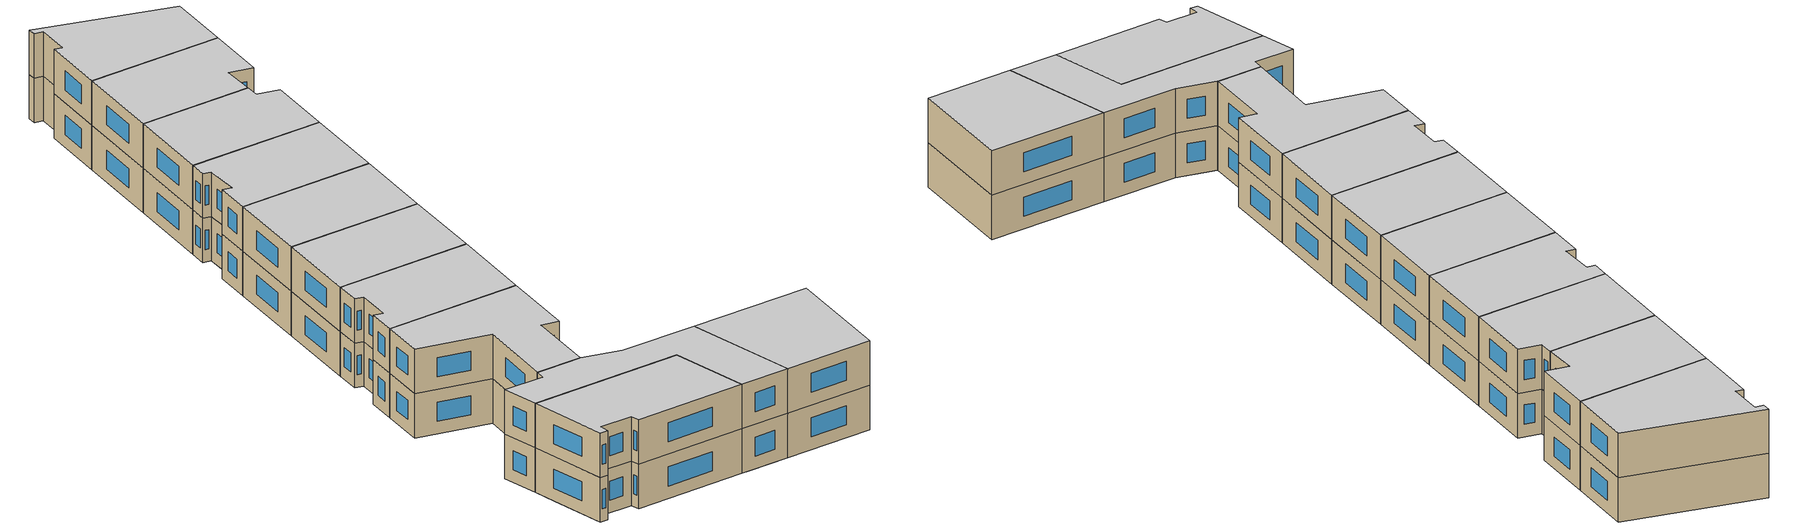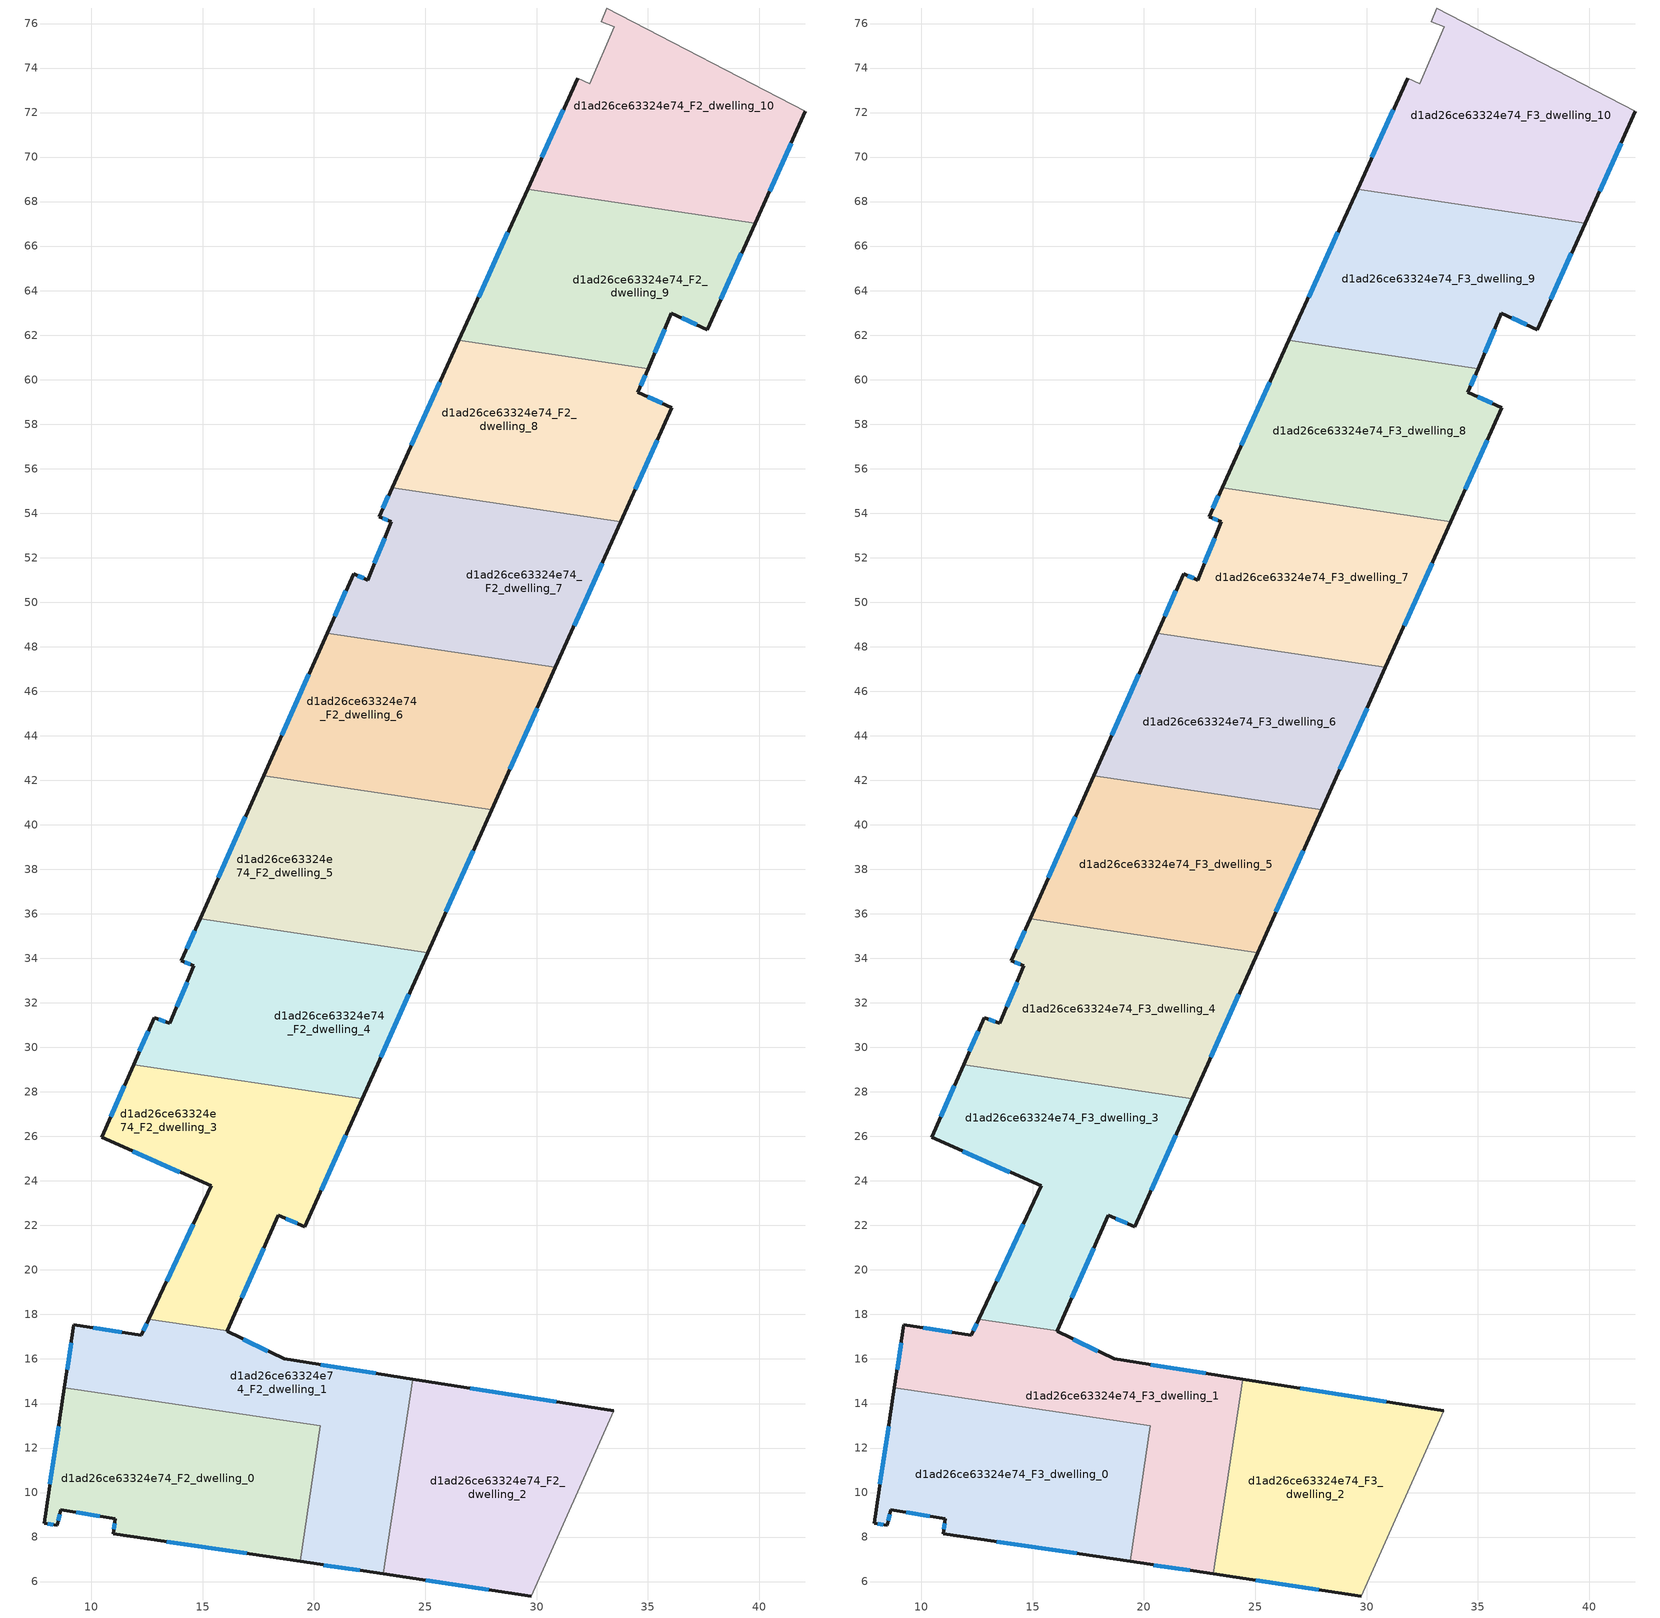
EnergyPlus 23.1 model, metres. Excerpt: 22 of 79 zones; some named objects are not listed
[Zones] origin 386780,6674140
d1ad26ce63324e74_F2_dwelling_0
 floor to d1ad26ce63324e74_F1_dwelling_0 (EU_floor_Construction): 16.42,13.58 19.51,7.75 19.38,6.9 10.98,8.16 11.01,8.39 11.07,8.82 8.62,9.22 8.47,8.54 7.87,8.62 8.52,12.91 11.23,14.35 z6
 floor to d1ad26ce63324e74_F1_dwelling_2 (EU_floor_Construction): 20.29,13 19.51,7.75 16.42,13.58 z6
 floor to d1ad26ce63324e74_F1_dwelling_3 (EU_floor_Construction): 11.23,14.35 8.52,12.91 8.79,14.72 z6
 wall outside (EU_wall_Construction): 8.78,14.72 7.87,8.62 8.47,8.54 8.62,9.22 11.07,8.82 10.98,8.16 19.38,6.9 z6:9
 wall to d1ad26ce63324e74_F2_dwelling_1 (EU_wall_Construction): 19.38,6.9 20.29,13 8.78,14.72 z6:9
 window (EU_Window_Construction): 13.38,7.8 16.98,7.26 / 11.04,8.63 11,8.35 / 9.32,9.1 10.37,8.93 / 8.51,8.73 8.58,9.02 / 8.04,8.6 8.3,8.56 / 8.52,12.98 8.13,10.36 z6.86:8.14
d1ad26ce63324e74_F2_dwelling_1
 floor to d1ad26ce63324e74_F1_dwelling_2 (EU_floor_Construction): 23.85,15.19 22.33,14.38 23.88,11.44 23.12,6.34 20,6.81 19.51,7.75 20.29,13 16.42,13.58 14.96,16.33 16.4,17.09 18.66,16.01 z6
 floor to d1ad26ce63324e74_F1_dwelling_0 (EU_floor_Construction): 14.96,16.33 16.42,13.58 11.23,14.35 z6; 19.51,7.75 20,6.81 19.38,6.9 z6
 floor to d1ad26ce63324e74_F1_dwelling_1 (EU_floor_Construction): 24.43,15.1 23.88,11.44 22.33,14.38 23.85,15.19 z6
 floor to d1ad26ce63324e74_F1_dwelling_3 (EU_floor_Construction): 16.11,17.26 16.1,17.24 16.4,17.09 11.23,14.35 8.79,14.72 9.21,17.55 12.24,17.06 12.58,17.79 z6
 wall outside (EU_wall_Construction): 12.58,17.79 12.24,17.06 9.21,17.55 8.78,14.72 / 24.43,15.1 18.66,16.01 16.1,17.24 16.11,17.26 / 19.38,6.9 23.12,6.34 z6:9
 wall to d1ad26ce63324e74_F2_dwelling_3 (EU_wall_Construction): 16.11,17.26 12.58,17.79 z6:9
 wall to d1ad26ce63324e74_F2_dwelling_2 (EU_wall_Construction): 23.12,6.34 24.43,15.1 z6:9
 window (EU_Window_Construction): 9.09,16.74 8.91,15.53 / 11.37,17.2 10.07,17.41 / 12.48,17.58 12.34,17.27 / 17.93,16.36 16.83,16.89 / 22.78,15.36 20.31,15.75 / 20.45,6.74 22.05,6.5 z6.86:8.14
d1ad26ce63324e74_F2_dwelling_10
 floor to d1ad26ce63324e74_F1_dwelling_11 (EU_floor_Construction): 42.03,72.08 34.11,67.89 29.6,68.56 31.86,73.55 32.38,73.3 33.49,75.86 32.9,76.08 33.16,76.7 z6
 floor to d1ad26ce63324e74_F1_dwelling_10 (EU_floor_Construction): 42.08,72.05 39.82,67.04 34.11,67.89 42.03,72.08 z6
 wall outside (EU_wall_Construction): 39.82,67.04 42.08,72.05 / 31.86,73.55 29.6,68.56 z6:9
 wall adiabatic (EU_wall_Construction): 42.08,72.05 33.16,76.7 32.9,76.08 33.49,75.86 32.38,73.3 31.86,73.55 z6:9
 wall to d1ad26ce63324e74_F2_dwelling_9 (EU_wall_Construction): 29.6,68.56 39.82,67.04 z6:9
 window (EU_Window_Construction): 40.47,68.47 41.44,70.62 / 31.21,72.13 30.24,69.99 z6.86:8.14
d1ad26ce63324e74_F2_dwelling_2
 floor to d1ad26ce63324e74_F1_dwelling_1 (EU_floor_Construction): 33.47,13.68 29.76,5.35 26.88,5.78 23.88,11.44 24.43,15.1 z6
 floor to d1ad26ce63324e74_F1_dwelling_2 (EU_floor_Construction): 23.88,11.44 26.88,5.78 23.12,6.34 z6
 wall outside (EU_wall_Construction): 33.47,13.68 24.43,15.1 / 23.12,6.34 29.76,5.35 z6:9
 wall adiabatic (EU_wall_Construction): 29.76,5.35 33.47,13.68 z6:9
 window (EU_Window_Construction): 30.89,14.09 27.01,14.7 / 25.02,6.06 27.86,5.64 z6.86:8.14
d1ad26ce63324e74_F2_dwelling_3
 floor to d1ad26ce63324e74_F1_dwelling_3 (EU_floor_Construction): 15.14,28.73 18.48,22.42 18.4,22.46 16.11,17.26 12.58,17.79 15.38,23.77 10.46,25.96 11.53,28.38 12.84,29.08 z6
 floor to d1ad26ce63324e74_F1_dwelling_4 (EU_floor_Construction): 22.16,27.69 19.59,21.95 18.48,22.42 15.14,28.73 z6
 floor to d1ad26ce63324e74_F1_dwelling_5 (EU_floor_Construction): 12.84,29.08 11.53,28.38 11.89,29.22 z6
 wall outside (EU_wall_Construction): 11.89,29.22 10.46,25.96 15.38,23.77 12.58,17.79 / 16.11,17.26 18.4,22.46 19.59,21.95 22.16,27.69 z6:9
 wall to d1ad26ce63324e74_F2_dwelling_4 (EU_wall_Construction): 22.16,27.69 11.89,29.22 z6:9
 window (EU_Window_Construction): 14.58,22.06 13.38,19.5 / 11.86,25.33 13.97,24.4 / 11.48,28.29 10.87,26.89 / 20.33,23.59 21.43,26.05 / 18.74,22.31 19.25,22.09 / 16.76,18.75 17.75,20.97 z6.86:8.14
d1ad26ce63324e74_F2_dwelling_4
 floor to d1ad26ce63324e74_F1_dwelling_4 (EU_floor_Construction): 25.11,34.26 22.16,27.69 15.14,28.73 14.5,29.95 23.17,34.55 z6
 floor to d1ad26ce63324e74_F1_dwelling_3 (EU_floor_Construction): 14.5,29.95 15.14,28.73 12.84,29.08 z6
 floor to d1ad26ce63324e74_F1_dwelling_5 (EU_floor_Construction): 23.17,34.55 12.84,29.08 11.89,29.22 12.82,31.33 13.53,31.08 14.61,33.66 14.05,33.9 14.89,35.79 z6
 wall outside (EU_wall_Construction): 14.89,35.79 14.05,33.9 14.61,33.66 13.53,31.08 12.82,31.33 11.89,29.22 / 22.16,27.69 25.11,34.26 z6:9
 wall to d1ad26ce63324e74_F2_dwelling_5 (EU_wall_Construction): 25.11,34.26 14.89,35.79 z6:9
 window (EU_Window_Construction): 13.33,31.15 13.02,31.26 / 14.3,32.92 13.84,31.82 / 14.21,33.83 14.45,33.73 / 14.65,35.25 14.29,34.44 / 23.01,29.56 24.27,32.38 / 12.56,30.73 12.16,29.82 z6.86:8.14
d1ad26ce63324e74_F2_dwelling_5
 floor to d1ad26ce63324e74_F1_dwelling_5 (EU_floor_Construction): 19.61,41.75 23.37,34.65 23.17,34.55 14.89,35.79 16.9,40.31 z6
 floor to d1ad26ce63324e74_F1_dwelling_4 (EU_floor_Construction): 25.88,35.99 25.11,34.26 23.17,34.55 23.37,34.65 z6
 floor to d1ad26ce63324e74_F1_dwelling_6 (EU_floor_Construction): 27.98,40.67 25.88,35.99 23.37,34.65 19.61,41.75 19.87,41.88 z6
 floor to d1ad26ce63324e74_F1_dwelling_7 (EU_floor_Construction): 19.87,41.88 16.9,40.31 17.74,42.2 z6
 wall outside (EU_wall_Construction): 25.11,34.26 27.98,40.67 / 17.74,42.2 14.89,35.79 z6:9
 wall to d1ad26ce63324e74_F2_dwelling_6 (EU_wall_Construction): 27.98,40.67 17.74,42.2 z6:9
 window (EU_Window_Construction): 25.93,36.09 27.16,38.84 / 16.92,40.37 15.7,37.62 z6.86:8.14
d1ad26ce63324e74_F2_dwelling_6
 floor to d1ad26ce63324e74_F1_dwelling_6 (EU_floor_Construction): 30.85,47.07 27.98,40.67 19.87,41.88 29.92,47.21 z6
 floor to d1ad26ce63324e74_F1_dwelling_7 (EU_floor_Construction): 28.08,47.48 28.6,46.51 19.87,41.88 17.74,42.2 20.59,48.6 z6
 floor to d1ad26ce63324e74_F1_dwelling_8 (EU_floor_Construction): 29.92,47.21 28.6,46.51 28.08,47.48 z6
 wall outside (EU_wall_Construction): 27.98,40.67 30.85,47.07 / 20.59,48.6 17.74,42.2 z6:9
 wall to d1ad26ce63324e74_F2_dwelling_7 (EU_wall_Construction): 30.85,47.07 20.59,48.6 z6:9
 window (EU_Window_Construction): 28.8,42.5 30.03,45.24 / 19.77,46.77 18.55,44.03 z6.86:8.14
d1ad26ce63324e74_F2_dwelling_7
 floor to d1ad26ce63324e74_F1_dwelling_7 (EU_floor_Construction): 24.86,53.57 28.08,47.48 20.59,48.6 21.78,51.28 22.42,51 23.07,52.62 z6
 floor to d1ad26ce63324e74_F1_dwelling_8 (EU_floor_Construction): 33.79,53.62 31.22,47.9 29.92,47.21 28.08,47.48 24.86,53.57 26.9,54.65 z6
 floor to d1ad26ce63324e74_F1_dwelling_9 (EU_floor_Construction): 26.9,54.65 23.07,52.62 23.47,53.62 22.92,53.84 23.52,55.15 z6
 floor to d1ad26ce63324e74_F1_dwelling_6 (EU_floor_Construction): 31.22,47.9 30.85,47.07 29.92,47.21 z6
 wall outside (EU_wall_Construction): 23.52,55.15 22.92,53.84 23.47,53.62 22.42,51 21.78,51.28 20.59,48.6 / 30.85,47.07 33.79,53.62 z6:9
 wall to d1ad26ce63324e74_F2_dwelling_8 (EU_wall_Construction): 33.79,53.62 23.52,55.15 z6:9
 window (EU_Window_Construction): 22.23,51.08 21.96,51.2 / 23.17,52.87 22.72,51.75 / 23.08,53.78 23.32,53.68 / 23.35,54.78 23.09,54.21 / 31.69,48.94 32.95,51.75 / 21.44,50.51 20.93,49.36 z6.86:8.14
d1ad26ce63324e74_F2_dwelling_8
 floor to d1ad26ce63324e74_F1_dwelling_8 (EU_floor_Construction): 36.08,58.74 33.79,53.62 26.9,54.65 35.29,59.09 z6
 floor to d1ad26ce63324e74_F1_dwelling_10 (EU_floor_Construction): 35.01,60.5 34.56,59.42 35.29,59.09 33.82,58.31 32.46,60.88 z6
 floor to d1ad26ce63324e74_F1_dwelling_9 (EU_floor_Construction): 32.46,60.88 33.82,58.31 26.9,54.65 23.52,55.15 26.52,61.76 z6
 wall outside (EU_wall_Construction): 26.52,61.76 23.52,55.15 / 33.79,53.62 36.08,58.74 34.56,59.42 35.01,60.5 z6:9
 wall to d1ad26ce63324e74_F2_dwelling_9 (EU_wall_Construction): 35.01,60.5 26.52,61.76 z6:9
 window (EU_Window_Construction): 25.66,59.88 24.38,57.04 / 34.69,59.73 34.88,60.19 / 35.65,58.93 34.99,59.23 / 34.44,55.08 35.43,57.27 z6.86:8.14
d1ad26ce63324e74_F2_dwelling_9
 floor to d1ad26ce63324e74_F1_dwelling_10 (EU_floor_Construction): 39.82,67.04 37.67,62.25 36.06,62.98 35.01,60.5 32.46,60.88 29.92,65.67 34.11,67.89 z6
 floor to d1ad26ce63324e74_F1_dwelling_11 (EU_floor_Construction): 34.11,67.89 27.77,64.53 29.6,68.56 z6
 floor to d1ad26ce63324e74_F1_dwelling_9 (EU_floor_Construction): 29.92,65.67 32.46,60.88 26.52,61.76 27.77,64.53 z6
 wall outside (EU_wall_Construction): 29.6,68.56 26.52,61.76 / 35.01,60.5 36.06,62.98 37.67,62.25 39.82,67.04 z6:9
 window (EU_Window_Construction): 28.72,66.62 27.4,63.71 / 38.28,63.62 39.21,65.67 / 36.52,62.77 37.21,62.46 / 35.31,61.21 35.76,62.27 z6.86:8.14
d1ad26ce63324e74_F3_dwelling_0
 floor to d1ad26ce63324e74_F2_dwelling_0 (EU_floor_Construction): 20.29,13 19.38,6.9 10.98,8.16 11.07,8.82 8.62,9.22 8.47,8.54 7.87,8.62 8.78,14.72 z9
 wall outside (EU_wall_Construction): 8.78,14.72 7.87,8.62 8.47,8.54 8.62,9.22 11.07,8.82 10.98,8.16 19.38,6.9 z9:12
 wall to d1ad26ce63324e74_F3_dwelling_1 (EU_wall_Construction): 19.38,6.9 20.29,13 8.78,14.72 z9:12
 window (EU_Window_Construction): 13.38,7.8 16.98,7.26 / 11.04,8.63 11,8.35 / 9.32,9.1 10.37,8.93 / 8.51,8.73 8.58,9.02 / 8.04,8.6 8.3,8.56 / 8.52,12.98 8.13,10.36 z9.86:11.14
 ceiling to d1ad26ce63324e74_F4_dwelling_0 (EU_floor_Construction): 19.38,6.9 20.29,13 8.78,14.72 7.87,8.62 8.47,8.54 8.62,9.22 11.07,8.82 10.98,8.16 z12
d1ad26ce63324e74_F3_dwelling_1
 floor to d1ad26ce63324e74_F2_dwelling_1 (EU_floor_Construction): 24.43,15.1 23.12,6.34 19.38,6.9 20.29,13 8.78,14.72 9.21,17.55 12.24,17.06 12.58,17.79 16.11,17.26 16.1,17.24 18.66,16.01 z9
 wall outside (EU_wall_Construction): 12.58,17.79 12.24,17.06 9.21,17.55 8.78,14.72 / 24.43,15.1 18.66,16.01 16.1,17.24 16.11,17.26 / 19.38,6.9 23.12,6.34 z9:12
 wall to d1ad26ce63324e74_F3_dwelling_3 (EU_wall_Construction): 16.11,17.26 12.58,17.79 z9:12
 wall to d1ad26ce63324e74_F3_dwelling_2 (EU_wall_Construction): 23.12,6.34 24.43,15.1 z9:12
 window (EU_Window_Construction): 9.09,16.74 8.91,15.53 / 11.37,17.2 10.07,17.41 / 12.48,17.58 12.34,17.27 / 17.93,16.36 16.83,16.89 / 22.78,15.36 20.31,15.75 / 20.45,6.74 22.05,6.5 z9.86:11.14
 ceiling to d1ad26ce63324e74_F4_dwelling_1 (EU_floor_Construction): 23.12,6.34 24.43,15.1 18.66,16.01 16.1,17.24 16.11,17.26 12.58,17.79 12.24,17.06 9.21,17.55 8.78,14.72 20.29,13 19.38,6.9 z12
d1ad26ce63324e74_F3_dwelling_10
 floor to d1ad26ce63324e74_F2_dwelling_10 (EU_floor_Construction): 42.08,72.05 39.82,67.04 29.6,68.56 31.86,73.55 32.38,73.3 33.49,75.86 32.9,76.08 33.16,76.7 z9
 wall outside (EU_wall_Construction): 39.82,67.04 42.08,72.05 / 31.86,73.55 29.6,68.56 z9:12
 wall adiabatic (EU_wall_Construction): 42.08,72.05 33.16,76.7 32.9,76.08 33.49,75.86 32.38,73.3 31.86,73.55 z9:12
 wall to d1ad26ce63324e74_F3_dwelling_9 (EU_wall_Construction): 29.6,68.56 39.82,67.04 z9:12
 window (EU_Window_Construction): 40.47,68.47 41.44,70.62 / 31.21,72.13 30.24,69.99 z9.86:11.14
 ceiling to d1ad26ce63324e74_F4_dwelling_10 (EU_floor_Construction): 39.82,67.04 42.08,72.05 33.16,76.7 32.9,76.08 33.49,75.86 32.38,73.3 31.86,73.55 29.6,68.56 z12
d1ad26ce63324e74_F3_dwelling_2
 floor to d1ad26ce63324e74_F2_dwelling_2 (EU_floor_Construction): 33.47,13.68 29.76,5.35 23.12,6.34 24.43,15.1 z9
 wall outside (EU_wall_Construction): 33.47,13.68 24.43,15.1 / 23.12,6.34 29.76,5.35 z9:12
 wall adiabatic (EU_wall_Construction): 29.76,5.35 33.47,13.68 z9:12
 window (EU_Window_Construction): 30.89,14.09 27.01,14.7 / 25.02,6.06 27.86,5.64 z9.86:11.14
 ceiling to d1ad26ce63324e74_F4_dwelling_2 (EU_floor_Construction): 29.76,5.35 33.47,13.68 24.43,15.1 23.12,6.34 z12
d1ad26ce63324e74_F3_dwelling_3
 floor to d1ad26ce63324e74_F2_dwelling_3 (EU_floor_Construction): 22.16,27.69 19.59,21.95 18.4,22.46 16.11,17.26 12.58,17.79 15.38,23.77 10.46,25.96 11.89,29.22 z9
 wall outside (EU_wall_Construction): 11.89,29.22 10.46,25.96 15.38,23.77 12.58,17.79 / 16.11,17.26 18.4,22.46 19.59,21.95 22.16,27.69 z9:12
 wall to d1ad26ce63324e74_F3_dwelling_4 (EU_wall_Construction): 22.16,27.69 11.89,29.22 z9:12
 window (EU_Window_Construction): 14.58,22.06 13.38,19.5 / 11.86,25.33 13.97,24.4 / 11.48,28.29 10.87,26.89 / 20.33,23.59 21.43,26.05 / 18.74,22.31 19.25,22.09 / 16.76,18.75 17.75,20.97 z9.86:11.14
 ceiling to d1ad26ce63324e74_F4_dwelling_3 (EU_floor_Construction): 19.59,21.95 22.16,27.69 11.89,29.22 10.46,25.96 15.38,23.77 12.58,17.79 16.11,17.26 18.4,22.46 z12
d1ad26ce63324e74_F3_dwelling_4
 floor to d1ad26ce63324e74_F2_dwelling_4 (EU_floor_Construction): 25.11,34.26 22.16,27.69 11.89,29.22 12.82,31.33 13.53,31.08 14.61,33.66 14.05,33.9 14.89,35.79 z9
 wall outside (EU_wall_Construction): 14.89,35.79 14.05,33.9 14.61,33.66 13.53,31.08 12.82,31.33 11.89,29.22 / 22.16,27.69 25.11,34.26 z9:12
 wall to d1ad26ce63324e74_F3_dwelling_5 (EU_wall_Construction): 25.11,34.26 14.89,35.79 z9:12
 window (EU_Window_Construction): 13.33,31.15 13.02,31.26 / 14.3,32.92 13.84,31.82 / 14.21,33.83 14.45,33.73 / 14.65,35.25 14.29,34.44 / 23.01,29.56 24.27,32.38 / 12.56,30.73 12.16,29.82 z9.86:11.14
 ceiling to d1ad26ce63324e74_F4_dwelling_4 (EU_floor_Construction): 22.16,27.69 25.11,34.26 14.89,35.79 14.05,33.9 14.61,33.66 13.53,31.08 12.82,31.33 11.89,29.22 z12
d1ad26ce63324e74_F3_dwelling_5
 floor to d1ad26ce63324e74_F2_dwelling_5 (EU_floor_Construction): 27.98,40.67 25.11,34.26 14.89,35.79 17.74,42.2 z9
 wall outside (EU_wall_Construction): 25.11,34.26 27.98,40.67 / 17.74,42.2 14.89,35.79 z9:12
 wall to d1ad26ce63324e74_F3_dwelling_6 (EU_wall_Construction): 27.98,40.67 17.74,42.2 z9:12
 window (EU_Window_Construction): 25.93,36.09 27.16,38.84 / 16.92,40.37 15.7,37.62 z9.86:11.14
 ceiling to d1ad26ce63324e74_F4_dwelling_5 (EU_floor_Construction): 25.11,34.26 27.98,40.67 17.74,42.2 14.89,35.79 z12
d1ad26ce63324e74_F3_dwelling_6
 floor to d1ad26ce63324e74_F2_dwelling_6 (EU_floor_Construction): 30.85,47.07 27.98,40.67 17.74,42.2 20.59,48.6 z9
 wall outside (EU_wall_Construction): 27.98,40.67 30.85,47.07 / 20.59,48.6 17.74,42.2 z9:12
 wall to d1ad26ce63324e74_F3_dwelling_7 (EU_wall_Construction): 30.85,47.07 20.59,48.6 z9:12
 window (EU_Window_Construction): 28.8,42.5 30.03,45.24 / 19.77,46.77 18.55,44.03 z9.86:11.14
 ceiling to d1ad26ce63324e74_F4_dwelling_6 (EU_floor_Construction): 27.98,40.67 30.85,47.07 20.59,48.6 17.74,42.2 z12
d1ad26ce63324e74_F3_dwelling_7
 floor to d1ad26ce63324e74_F2_dwelling_7 (EU_floor_Construction): 33.79,53.62 30.85,47.07 20.59,48.6 21.78,51.28 22.42,51 23.47,53.62 22.92,53.84 23.52,55.15 z9
 wall outside (EU_wall_Construction): 23.52,55.15 22.92,53.84 23.47,53.62 22.42,51 21.78,51.28 20.59,48.6 / 30.85,47.07 33.79,53.62 z9:12
 wall to d1ad26ce63324e74_F3_dwelling_8 (EU_wall_Construction): 33.79,53.62 23.52,55.15 z9:12
 window (EU_Window_Construction): 22.23,51.08 21.96,51.2 / 23.17,52.87 22.72,51.75 / 23.08,53.78 23.32,53.68 / 23.35,54.78 23.09,54.21 / 31.69,48.94 32.95,51.75 / 21.44,50.51 20.93,49.36 z9.86:11.14
 ceiling to d1ad26ce63324e74_F4_dwelling_7 (EU_floor_Construction): 30.85,47.07 33.79,53.62 23.52,55.15 22.92,53.84 23.47,53.62 22.42,51 21.78,51.28 20.59,48.6 z12
d1ad26ce63324e74_F3_dwelling_8
 floor to d1ad26ce63324e74_F2_dwelling_8 (EU_floor_Construction): 35.01,60.5 34.56,59.42 36.08,58.74 33.79,53.62 23.52,55.15 26.52,61.76 z9
 wall outside (EU_wall_Construction): 26.52,61.76 23.52,55.15 / 33.79,53.62 36.08,58.74 34.56,59.42 35.01,60.5 z9:12
 wall to d1ad26ce63324e74_F3_dwelling_9 (EU_wall_Construction): 35.01,60.5 26.52,61.76 z9:12
 window (EU_Window_Construction): 25.66,59.88 24.38,57.04 / 34.69,59.73 34.88,60.19 / 35.65,58.93 34.99,59.23 / 34.44,55.08 35.43,57.27 z9.86:11.14
 ceiling to d1ad26ce63324e74_F4_dwelling_8 (EU_floor_Construction): 33.79,53.62 36.08,58.74 34.56,59.42 35.01,60.5 26.52,61.76 23.52,55.15 z12
d1ad26ce63324e74_F3_dwelling_9
 floor to d1ad26ce63324e74_F2_dwelling_9 (EU_floor_Construction): 39.82,67.04 37.67,62.25 36.06,62.98 35.01,60.5 26.52,61.76 29.6,68.56 z9
 wall outside (EU_wall_Construction): 29.6,68.56 26.52,61.76 / 35.01,60.5 36.06,62.98 37.67,62.25 39.82,67.04 z9:12
 window (EU_Window_Construction): 28.72,66.62 27.4,63.71 / 38.28,63.62 39.21,65.67 / 36.52,62.77 37.21,62.46 / 35.31,61.21 35.76,62.27 z9.86:11.14
 ceiling to d1ad26ce63324e74_F4_dwelling_9 (EU_floor_Construction): 37.67,62.25 39.82,67.04 29.6,68.56 26.52,61.76 35.01,60.5 36.06,62.98 z12
[Building]
EU S2 Campaign: North Axis=0; Terrain=City; Solar Distribution=FullExterior
[Site:Location]
Helsinki-Vantaa.AP: Latitude=60.317; Longitude=24.963; Time Zone=2; Elevation=54.6
[SizingPeriod:WeatherFileDays]
AnnualSizingPeriod: Begin Month=1; Begin Day of Month=1; End Month=12; End Day of Month=31; Day of Week for Start Day=Monday; Use Weather File Daylight Saving Period=No; Use Weather File Rain and Snow Indicators=No
[MATERIAL]
EU_InternalMass_Material: Roughness=MediumRough; Thickness=0.1; Conductivity=1; Density=1800; Specific Heat=900; Thermal Absorptance=0.9; Solar Absorptance=0.7; Visible Absorptance=0.7
[MATERIAL:NOMASS] Roughness=MediumRough; Thermal Absorptance=0.9; Solar Absorptance=0.7; Visible Absorptance=0.7
Name | Thermal Resistance
EU_wall_NoMass | 1.10183
EU_floor_NoMass | 1.70606
[WINDOWMATERIAL:SIMPLEGLAZINGSYSTEM]
EU_Window_SimpleGlazing: UFactor=3.11035; Solar Heat Gain Coefficient=0.8; Visible Transmittance=0.8
[CONSTRUCTION]
EU_wall_Construction: EU_wall_NoMass
EU_floor_Construction: EU_floor_NoMass
EU_Window_Construction: EU_Window_SimpleGlazing
EU_InternalMass_Construction: EU_InternalMass_Material
[ZONE] Type=1; Multiplier=1; Ceiling Height=autocalculate; Floor Area=autocalculate; Part of Total Floor Area=Yes
Name | Volume
d1ad26ce63324e74_F2_dwelling_0; d1ad26ce63324e74_F3_dwelling_0; d1ad26ce63324e74_F2_dwelling_3; d1ad26ce63324e74_F3_dwelling_3; d1ad26ce63324e74_F2_dwelling_9; d1ad26ce63324e74_F3_dwelling_9 | 210.012
d1ad26ce63324e74_F2_dwelling_1; d1ad26ce63324e74_F3_dwelling_1 | 209.998
d1ad26ce63324e74_F2_dwelling_10; d1ad26ce63324e74_F3_dwelling_10 | 209.996
d1ad26ce63324e74_F2_dwelling_2; d1ad26ce63324e74_F3_dwelling_2 | 209.989
d1ad26ce63324e74_F2_dwelling_4; d1ad26ce63324e74_F3_dwelling_4 | 209.993
d1ad26ce63324e74_F2_dwelling_5; d1ad26ce63324e74_F3_dwelling_5 | 209.999
d1ad26ce63324e74_F2_dwelling_6; d1ad26ce63324e74_F3_dwelling_6 | 209.983
d1ad26ce63324e74_F2_dwelling_7; d1ad26ce63324e74_F3_dwelling_7 | 209.986
d1ad26ce63324e74_F2_dwelling_8; d1ad26ce63324e74_F3_dwelling_8 | 210.01
[INTERNALMASS] Construction=EU_InternalMass_Construction
Name | Zone or ZoneList | Surface Area
d1ad26ce63324e74_F2_dwelling_0_EU_InternalMass | d1ad26ce63324e74_F2_dwelling_0 | 70.0033
d1ad26ce63324e74_F2_dwelling_1_EU_InternalMass | d1ad26ce63324e74_F2_dwelling_1 | 69.9994
d1ad26ce63324e74_F2_dwelling_2_EU_InternalMass | d1ad26ce63324e74_F2_dwelling_2 | 69.9964
d1ad26ce63324e74_F2_dwelling_3_EU_InternalMass | d1ad26ce63324e74_F2_dwelling_3 | 70.004
d1ad26ce63324e74_F2_dwelling_4_EU_InternalMass | d1ad26ce63324e74_F2_dwelling_4 | 69.998
d1ad26ce63324e74_F2_dwelling_5_EU_InternalMass | d1ad26ce63324e74_F2_dwelling_5 | 69.999
d1ad26ce63324e74_F2_dwelling_6_EU_InternalMass | d1ad26ce63324e74_F2_dwelling_6 | 69.9946
d1ad26ce63324e74_F2_dwelling_7_EU_InternalMass | d1ad26ce63324e74_F2_dwelling_7 | 69.9954
d1ad26ce63324e74_F2_dwelling_8_EU_InternalMass | d1ad26ce63324e74_F2_dwelling_8 | 70.0031
d1ad26ce63324e74_F2_dwelling_9_EU_InternalMass | d1ad26ce63324e74_F2_dwelling_9 | 70.0039
d1ad26ce63324e74_F2_dwelling_10_EU_InternalMass | d1ad26ce63324e74_F2_dwelling_10 | 69.9987
d1ad26ce63324e74_F3_dwelling_0_EU_InternalMass | d1ad26ce63324e74_F3_dwelling_0 | 70.0033
d1ad26ce63324e74_F3_dwelling_1_EU_InternalMass | d1ad26ce63324e74_F3_dwelling_1 | 69.9994
d1ad26ce63324e74_F3_dwelling_2_EU_InternalMass | d1ad26ce63324e74_F3_dwelling_2 | 69.9964
d1ad26ce63324e74_F3_dwelling_3_EU_InternalMass | d1ad26ce63324e74_F3_dwelling_3 | 70.004
d1ad26ce63324e74_F3_dwelling_4_EU_InternalMass | d1ad26ce63324e74_F3_dwelling_4 | 69.998
d1ad26ce63324e74_F3_dwelling_5_EU_InternalMass | d1ad26ce63324e74_F3_dwelling_5 | 69.999
d1ad26ce63324e74_F3_dwelling_6_EU_InternalMass | d1ad26ce63324e74_F3_dwelling_6 | 69.9946
d1ad26ce63324e74_F3_dwelling_7_EU_InternalMass | d1ad26ce63324e74_F3_dwelling_7 | 69.9954
d1ad26ce63324e74_F3_dwelling_8_EU_InternalMass | d1ad26ce63324e74_F3_dwelling_8 | 70.0031
d1ad26ce63324e74_F3_dwelling_9_EU_InternalMass | d1ad26ce63324e74_F3_dwelling_9 | 70.0039
d1ad26ce63324e74_F3_dwelling_10_EU_InternalMass | d1ad26ce63324e74_F3_dwelling_10 | 69.9987
[OTHEREQUIPMENT] Fuel Type=Electricity; Design Level Calculation Method=Watts/Area; Power per Zone Floor Area=1; Fraction Latent=0; Fraction Radiant=0; Fraction Lost=0; Carbon Dioxide Generation Rate=0; EndUse Subcategory=EU_Step8_InternalGains
Name | Zone or ZoneList or Space or SpaceList | Schedule
EU_Step8_InternalGain_d1ad26ce63324e74_F2_dwelling_0_f000 | d1ad26ce63324e74_F2_dwelling_0 | EU_Step8_GainSchedule_d1ad26ce63324e74_F2_dwelling_0_f000
EU_Step8_InternalGain_d1ad26ce63324e74_F2_dwelling_1_f000 | d1ad26ce63324e74_F2_dwelling_1 | EU_Step8_GainSchedule_d1ad26ce63324e74_F2_dwelling_1_f000
EU_Step8_InternalGain_d1ad26ce63324e74_F2_dwelling_2_f000 | d1ad26ce63324e74_F2_dwelling_2 | EU_Step8_GainSchedule_d1ad26ce63324e74_F2_dwelling_2_f000
EU_Step8_InternalGain_d1ad26ce63324e74_F2_dwelling_3_f000 | d1ad26ce63324e74_F2_dwelling_3 | EU_Step8_GainSchedule_d1ad26ce63324e74_F2_dwelling_3_f000
EU_Step8_InternalGain_d1ad26ce63324e74_F2_dwelling_4_f000 | d1ad26ce63324e74_F2_dwelling_4 | EU_Step8_GainSchedule_d1ad26ce63324e74_F2_dwelling_4_f000
EU_Step8_InternalGain_d1ad26ce63324e74_F2_dwelling_5_f000 | d1ad26ce63324e74_F2_dwelling_5 | EU_Step8_GainSchedule_d1ad26ce63324e74_F2_dwelling_5_f000
EU_Step8_InternalGain_d1ad26ce63324e74_F2_dwelling_6_f000 | d1ad26ce63324e74_F2_dwelling_6 | EU_Step8_GainSchedule_d1ad26ce63324e74_F2_dwelling_6_f000
EU_Step8_InternalGain_d1ad26ce63324e74_F2_dwelling_7_f000 | d1ad26ce63324e74_F2_dwelling_7 | EU_Step8_GainSchedule_d1ad26ce63324e74_F2_dwelling_7_f000
EU_Step8_InternalGain_d1ad26ce63324e74_F2_dwelling_8_f000 | d1ad26ce63324e74_F2_dwelling_8 | EU_Step8_GainSchedule_d1ad26ce63324e74_F2_dwelling_8_f000
EU_Step8_InternalGain_d1ad26ce63324e74_F2_dwelling_9_f000 | d1ad26ce63324e74_F2_dwelling_9 | EU_Step8_GainSchedule_d1ad26ce63324e74_F2_dwelling_9_f000
EU_Step8_InternalGain_d1ad26ce63324e74_F2_dwelling_10_f000 | d1ad26ce63324e74_F2_dwelling_10 | EU_Step8_GainSchedule_d1ad26ce63324e74_F2_dwelling_10_f000
EU_Step8_InternalGain_d1ad26ce63324e74_F3_dwelling_0_f000 | d1ad26ce63324e74_F3_dwelling_0 | EU_Step8_GainSchedule_d1ad26ce63324e74_F3_dwelling_0_f000
EU_Step8_InternalGain_d1ad26ce63324e74_F3_dwelling_1_f000 | d1ad26ce63324e74_F3_dwelling_1 | EU_Step8_GainSchedule_d1ad26ce63324e74_F3_dwelling_1_f000
EU_Step8_InternalGain_d1ad26ce63324e74_F3_dwelling_2_f000 | d1ad26ce63324e74_F3_dwelling_2 | EU_Step8_GainSchedule_d1ad26ce63324e74_F3_dwelling_2_f000
EU_Step8_InternalGain_d1ad26ce63324e74_F3_dwelling_3_f000 | d1ad26ce63324e74_F3_dwelling_3 | EU_Step8_GainSchedule_d1ad26ce63324e74_F3_dwelling_3_f000
EU_Step8_InternalGain_d1ad26ce63324e74_F3_dwelling_4_f000 | d1ad26ce63324e74_F3_dwelling_4 | EU_Step8_GainSchedule_d1ad26ce63324e74_F3_dwelling_4_f000
EU_Step8_InternalGain_d1ad26ce63324e74_F3_dwelling_5_f000 | d1ad26ce63324e74_F3_dwelling_5 | EU_Step8_GainSchedule_d1ad26ce63324e74_F3_dwelling_5_f000
EU_Step8_InternalGain_d1ad26ce63324e74_F3_dwelling_6_f000 | d1ad26ce63324e74_F3_dwelling_6 | EU_Step8_GainSchedule_d1ad26ce63324e74_F3_dwelling_6_f000
EU_Step8_InternalGain_d1ad26ce63324e74_F3_dwelling_7_f000 | d1ad26ce63324e74_F3_dwelling_7 | EU_Step8_GainSchedule_d1ad26ce63324e74_F3_dwelling_7_f000
EU_Step8_InternalGain_d1ad26ce63324e74_F3_dwelling_8_f000 | d1ad26ce63324e74_F3_dwelling_8 | EU_Step8_GainSchedule_d1ad26ce63324e74_F3_dwelling_8_f000
EU_Step8_InternalGain_d1ad26ce63324e74_F3_dwelling_9_f000 | d1ad26ce63324e74_F3_dwelling_9 | EU_Step8_GainSchedule_d1ad26ce63324e74_F3_dwelling_9_f000
EU_Step8_InternalGain_d1ad26ce63324e74_F3_dwelling_10_f000 | d1ad26ce63324e74_F3_dwelling_10 | EU_Step8_GainSchedule_d1ad26ce63324e74_F3_dwelling_10_f000
[ZONEVENTILATION:DESIGNFLOWRATE] Schedule=EU_AlwaysOn; Design Flow Rate Calculation Method=AirChanges/Hour; Air Changes per Hour=0.756316; Ventilation Type=Natural; Fan Pressure Rise=0; Fan Total Efficiency=1; Constant Term Coefficient=1; Temperature Term Coefficient=0; Velocity Term Coefficient=0; Velocity Squared Term Coefficient=0; Minimum Indoor Temperature=-100; Maximum Indoor Temperature=100; Delta Temperature=-100; Minimum Outdoor Temperature=-100; Maximum Outdoor Temperature=100; Maximum Wind Speed=40
Name | Zone or ZoneList or Space or SpaceList
EU_ConstantAir_d1ad26ce63324e74_F2_dwelling_0 | d1ad26ce63324e74_F2_dwelling_0
EU_ConstantAir_d1ad26ce63324e74_F2_dwelling_1 | d1ad26ce63324e74_F2_dwelling_1
EU_ConstantAir_d1ad26ce63324e74_F2_dwelling_2 | d1ad26ce63324e74_F2_dwelling_2
EU_ConstantAir_d1ad26ce63324e74_F2_dwelling_3 | d1ad26ce63324e74_F2_dwelling_3
EU_ConstantAir_d1ad26ce63324e74_F2_dwelling_4 | d1ad26ce63324e74_F2_dwelling_4
EU_ConstantAir_d1ad26ce63324e74_F2_dwelling_5 | d1ad26ce63324e74_F2_dwelling_5
EU_ConstantAir_d1ad26ce63324e74_F2_dwelling_6 | d1ad26ce63324e74_F2_dwelling_6
EU_ConstantAir_d1ad26ce63324e74_F2_dwelling_7 | d1ad26ce63324e74_F2_dwelling_7
EU_ConstantAir_d1ad26ce63324e74_F2_dwelling_8 | d1ad26ce63324e74_F2_dwelling_8
EU_ConstantAir_d1ad26ce63324e74_F2_dwelling_9 | d1ad26ce63324e74_F2_dwelling_9
EU_ConstantAir_d1ad26ce63324e74_F2_dwelling_10 | d1ad26ce63324e74_F2_dwelling_10
EU_ConstantAir_d1ad26ce63324e74_F3_dwelling_0 | d1ad26ce63324e74_F3_dwelling_0
EU_ConstantAir_d1ad26ce63324e74_F3_dwelling_1 | d1ad26ce63324e74_F3_dwelling_1
EU_ConstantAir_d1ad26ce63324e74_F3_dwelling_2 | d1ad26ce63324e74_F3_dwelling_2
EU_ConstantAir_d1ad26ce63324e74_F3_dwelling_3 | d1ad26ce63324e74_F3_dwelling_3
EU_ConstantAir_d1ad26ce63324e74_F3_dwelling_4 | d1ad26ce63324e74_F3_dwelling_4
EU_ConstantAir_d1ad26ce63324e74_F3_dwelling_5 | d1ad26ce63324e74_F3_dwelling_5
EU_ConstantAir_d1ad26ce63324e74_F3_dwelling_6 | d1ad26ce63324e74_F3_dwelling_6
EU_ConstantAir_d1ad26ce63324e74_F3_dwelling_7 | d1ad26ce63324e74_F3_dwelling_7
EU_ConstantAir_d1ad26ce63324e74_F3_dwelling_8 | d1ad26ce63324e74_F3_dwelling_8
EU_ConstantAir_d1ad26ce63324e74_F3_dwelling_9 | d1ad26ce63324e74_F3_dwelling_9
EU_ConstantAir_d1ad26ce63324e74_F3_dwelling_10 | d1ad26ce63324e74_F3_dwelling_10
[HVACTEMPLATE:THERMOSTAT] Constant Heating Setpoint=20; Constant Cooling Setpoint=50
EU_HeatOnly_d1ad26ce63324e74_F4_dwelling_0; EU_HeatOnly_d1ad26ce63324e74_F4_dwelling_1; EU_HeatOnly_d1ad26ce63324e74_F4_dwelling_2; EU_HeatOnly_d1ad26ce63324e74_F4_dwelling_3; EU_HeatOnly_d1ad26ce63324e74_F4_dwelling_4; EU_HeatOnly_d1ad26ce63324e74_F4_dwelling_5; EU_HeatOnly_d1ad26ce63324e74_F4_dwelling_6; EU_HeatOnly_d1ad26ce63324e74_F4_dwelling_7; EU_HeatOnly_d1ad26ce63324e74_F4_dwelling_8; EU_HeatOnly_d1ad26ce63324e74_F4_dwelling_9; EU_HeatOnly_d1ad26ce63324e74_F4_dwelling_10; EU_HeatOnly_d1ad26ce63324e74_F5_dwelling_0; EU_HeatOnly_d1ad26ce63324e74_F5_dwelling_1; EU_HeatOnly_d1ad26ce63324e74_F5_dwelling_2; EU_HeatOnly_d1ad26ce63324e74_F5_dwelling_3; EU_HeatOnly_d1ad26ce63324e74_F5_dwelling_4; EU_HeatOnly_d1ad26ce63324e74_F5_dwelling_5; EU_HeatOnly_d1ad26ce63324e74_F5_dwelling_6; EU_HeatOnly_d1ad26ce63324e74_F5_dwelling_7; EU_HeatOnly_d1ad26ce63324e74_F5_dwelling_8; EU_HeatOnly_d1ad26ce63324e74_F5_dwelling_9; EU_HeatOnly_d1ad26ce63324e74_F5_dwelling_10; EU_HeatOnly_d1ad26ce63324e74_F6_dwelling_0; EU_HeatOnly_d1ad26ce63324e74_F6_dwelling_1; EU_HeatOnly_d1ad26ce63324e74_F6_dwelling_2; EU_HeatOnly_d1ad26ce63324e74_F6_dwelling_3; EU_HeatOnly_d1ad26ce63324e74_F6_dwelling_4; EU_HeatOnly_d1ad26ce63324e74_F6_dwelling_5; EU_HeatOnly_d1ad26ce63324e74_F6_dwelling_6; EU_HeatOnly_d1ad26ce63324e74_F6_dwelling_7; EU_HeatOnly_d1ad26ce63324e74_F6_dwelling_8; EU_HeatOnly_d1ad26ce63324e74_F6_dwelling_9; EU_HeatOnly_d1ad26ce63324e74_F6_dwelling_10
[HVACTEMPLATE:ZONE:IDEALLOADSAIRSYSTEM] System Availability Schedule=EU_AlwaysOn; Maximum Heating Supply Air Temperature=50; Minimum Cooling Supply Air Temperature=13; Maximum Heating Supply Air Humidity Ratio=0.0156; Minimum Cooling Supply Air Humidity Ratio=0.0077; Heating Limit=NoLimit; Cooling Limit=NoLimit; Heating Availability Schedule=EU_AlwaysOn; Cooling Availability Schedule=EU_CoolingOff; Dehumidification Control Type=ConstantSensibleHeatRatio; Cooling Sensible Heat Ratio=0.7; Dehumidification Setpoint=60; Humidification Control Type=None; Humidification Setpoint=30; Outdoor Air Method=None; Outdoor Air Flow Rate per Person=0.00944; Outdoor Air Flow Rate per Zone Floor Area=0; Outdoor Air Flow Rate per Zone=0; Demand Controlled Ventilation Type=None; Outdoor Air Economizer Type=NoEconomizer; Heat Recovery Type=None; Sensible Heat Recovery Effectiveness=0.7; Latent Heat Recovery Effectiveness=0.65
Name | Template Thermostat
d1ad26ce63324e74_F2_dwelling_0 | EU_HeatOnly_d1ad26ce63324e74_F2_dwelling_0
d1ad26ce63324e74_F2_dwelling_1 | EU_HeatOnly_d1ad26ce63324e74_F2_dwelling_1
d1ad26ce63324e74_F2_dwelling_2 | EU_HeatOnly_d1ad26ce63324e74_F2_dwelling_2
d1ad26ce63324e74_F2_dwelling_3 | EU_HeatOnly_d1ad26ce63324e74_F2_dwelling_3
d1ad26ce63324e74_F2_dwelling_4 | EU_HeatOnly_d1ad26ce63324e74_F2_dwelling_4
d1ad26ce63324e74_F2_dwelling_5 | EU_HeatOnly_d1ad26ce63324e74_F2_dwelling_5
d1ad26ce63324e74_F2_dwelling_6 | EU_HeatOnly_d1ad26ce63324e74_F2_dwelling_6
d1ad26ce63324e74_F2_dwelling_7 | EU_HeatOnly_d1ad26ce63324e74_F2_dwelling_7
d1ad26ce63324e74_F2_dwelling_8 | EU_HeatOnly_d1ad26ce63324e74_F2_dwelling_8
d1ad26ce63324e74_F2_dwelling_9 | EU_HeatOnly_d1ad26ce63324e74_F2_dwelling_9
d1ad26ce63324e74_F2_dwelling_10 | EU_HeatOnly_d1ad26ce63324e74_F2_dwelling_10
d1ad26ce63324e74_F3_dwelling_0 | EU_HeatOnly_d1ad26ce63324e74_F3_dwelling_0
d1ad26ce63324e74_F3_dwelling_1 | EU_HeatOnly_d1ad26ce63324e74_F3_dwelling_1
d1ad26ce63324e74_F3_dwelling_2 | EU_HeatOnly_d1ad26ce63324e74_F3_dwelling_2
d1ad26ce63324e74_F3_dwelling_3 | EU_HeatOnly_d1ad26ce63324e74_F3_dwelling_3
d1ad26ce63324e74_F3_dwelling_4 | EU_HeatOnly_d1ad26ce63324e74_F3_dwelling_4
d1ad26ce63324e74_F3_dwelling_5 | EU_HeatOnly_d1ad26ce63324e74_F3_dwelling_5
d1ad26ce63324e74_F3_dwelling_6 | EU_HeatOnly_d1ad26ce63324e74_F3_dwelling_6
d1ad26ce63324e74_F3_dwelling_7 | EU_HeatOnly_d1ad26ce63324e74_F3_dwelling_7
d1ad26ce63324e74_F3_dwelling_8 | EU_HeatOnly_d1ad26ce63324e74_F3_dwelling_8
d1ad26ce63324e74_F3_dwelling_9 | EU_HeatOnly_d1ad26ce63324e74_F3_dwelling_9
d1ad26ce63324e74_F3_dwelling_10 | EU_HeatOnly_d1ad26ce63324e74_F3_dwelling_10
[SIZING:ZONE] Zone Cooling Design Supply Air Temperature Input Method=SupplyAirTemperature; Zone Cooling Design Supply Air Temperature=13; Zone Heating Design Supply Air Temperature Input Method=SupplyAirTemperature; Zone Heating Design Supply Air Temperature=50; Zone Cooling Design Supply Air Humidity Ratio=0.008; Zone Heating Design Supply Air Humidity Ratio=0.008; Cooling Design Air Flow Method=DesignDay; Cooling Design Air Flow Rate=0; Cooling Minimum Air Flow per Zone Floor Area=0.000762; Cooling Minimum Air Flow=0; Cooling Minimum Air Flow Fraction=0.2; Heating Design Air Flow Method=DesignDay; Heating Design Air Flow Rate=0; Heating Maximum Air Flow per Zone Floor Area=0.002032; Heating Maximum Air Flow=0.141576; Heating Maximum Air Flow Fraction=0.3; Account for Dedicated Outdoor Air System=No; Dedicated Outdoor Air System Control Strategy=NeutralSupplyAir; Dedicated Outdoor Air Low Setpoint Temperature for Design=autosize; Dedicated Outdoor Air High Setpoint Temperature for Design=autosize; Zone Load Sizing Method=Sensible Load Only No Latent Load; Zone Latent Cooling Design Supply Air Humidity Ratio Input Method=HumidityRatioDifference; Zone Cooling Design Supply Air Humidity Ratio Difference=0.005; Zone Latent Heating Design Supply Air Humidity Ratio Input Method=HumidityRatioDifference; Zone Humidification Design Supply Air Humidity Ratio Difference=0.005
d1ad26ce63324e74_F2_dwelling_0; d1ad26ce63324e74_F2_dwelling_1; d1ad26ce63324e74_F2_dwelling_2; d1ad26ce63324e74_F2_dwelling_3; d1ad26ce63324e74_F2_dwelling_4; d1ad26ce63324e74_F2_dwelling_5; d1ad26ce63324e74_F2_dwelling_6; d1ad26ce63324e74_F2_dwelling_7; d1ad26ce63324e74_F2_dwelling_8; d1ad26ce63324e74_F2_dwelling_9; d1ad26ce63324e74_F2_dwelling_10; d1ad26ce63324e74_F3_dwelling_0; d1ad26ce63324e74_F3_dwelling_1; d1ad26ce63324e74_F3_dwelling_2; d1ad26ce63324e74_F3_dwelling_3; d1ad26ce63324e74_F3_dwelling_4; d1ad26ce63324e74_F3_dwelling_5; d1ad26ce63324e74_F3_dwelling_6; d1ad26ce63324e74_F3_dwelling_7; d1ad26ce63324e74_F3_dwelling_8; d1ad26ce63324e74_F3_dwelling_9; d1ad26ce63324e74_F3_dwelling_10
[SCHEDULE:CONSTANT]
Name | Hourly Value
EU_AlwaysOn | 1
EU_CoolingOff | 0
[SCHEDULE:FILE] Column Number=1; Rows to Skip at Top=0; Number of Hours of Data=8760; Column Separator=Comma; Interpolate to Timestep=No; Minutes per Item=60; Adjust Schedule for Daylight Savings=Yes
Name | File
EU_Step8_GainSchedule_d1ad26ce63324e74_F2_dwelling_0_f000 | ../../schedules/d1ad26ce63324e74/d1ad26ce63324e74_F2_dwelling_0_f000_gain.csv
EU_Step8_GainSchedule_d1ad26ce63324e74_F2_dwelling_1_f000 | ../../schedules/d1ad26ce63324e74/d1ad26ce63324e74_F2_dwelling_1_f000_gain.csv
EU_Step8_GainSchedule_d1ad26ce63324e74_F2_dwelling_2_f000 | ../../schedules/d1ad26ce63324e74/d1ad26ce63324e74_F2_dwelling_2_f000_gain.csv
EU_Step8_GainSchedule_d1ad26ce63324e74_F2_dwelling_3_f000 | ../../schedules/d1ad26ce63324e74/d1ad26ce63324e74_F2_dwelling_3_f000_gain.csv
EU_Step8_GainSchedule_d1ad26ce63324e74_F2_dwelling_4_f000 | ../../schedules/d1ad26ce63324e74/d1ad26ce63324e74_F2_dwelling_4_f000_gain.csv
EU_Step8_GainSchedule_d1ad26ce63324e74_F2_dwelling_5_f000 | ../../schedules/d1ad26ce63324e74/d1ad26ce63324e74_F2_dwelling_5_f000_gain.csv
EU_Step8_GainSchedule_d1ad26ce63324e74_F2_dwelling_6_f000 | ../../schedules/d1ad26ce63324e74/d1ad26ce63324e74_F2_dwelling_6_f000_gain.csv
EU_Step8_GainSchedule_d1ad26ce63324e74_F2_dwelling_7_f000 | ../../schedules/d1ad26ce63324e74/d1ad26ce63324e74_F2_dwelling_7_f000_gain.csv
EU_Step8_GainSchedule_d1ad26ce63324e74_F2_dwelling_8_f000 | ../../schedules/d1ad26ce63324e74/d1ad26ce63324e74_F2_dwelling_8_f000_gain.csv
EU_Step8_GainSchedule_d1ad26ce63324e74_F2_dwelling_9_f000 | ../../schedules/d1ad26ce63324e74/d1ad26ce63324e74_F2_dwelling_9_f000_gain.csv
EU_Step8_GainSchedule_d1ad26ce63324e74_F2_dwelling_10_f000 | ../../schedules/d1ad26ce63324e74/d1ad26ce63324e74_F2_dwelling_10_f000_gain.csv
EU_Step8_GainSchedule_d1ad26ce63324e74_F3_dwelling_0_f000 | ../../schedules/d1ad26ce63324e74/d1ad26ce63324e74_F3_dwelling_0_f000_gain.csv
EU_Step8_GainSchedule_d1ad26ce63324e74_F3_dwelling_1_f000 | ../../schedules/d1ad26ce63324e74/d1ad26ce63324e74_F3_dwelling_1_f000_gain.csv
EU_Step8_GainSchedule_d1ad26ce63324e74_F3_dwelling_2_f000 | ../../schedules/d1ad26ce63324e74/d1ad26ce63324e74_F3_dwelling_2_f000_gain.csv
EU_Step8_GainSchedule_d1ad26ce63324e74_F3_dwelling_3_f000 | ../../schedules/d1ad26ce63324e74/d1ad26ce63324e74_F3_dwelling_3_f000_gain.csv
EU_Step8_GainSchedule_d1ad26ce63324e74_F3_dwelling_4_f000 | ../../schedules/d1ad26ce63324e74/d1ad26ce63324e74_F3_dwelling_4_f000_gain.csv
EU_Step8_GainSchedule_d1ad26ce63324e74_F3_dwelling_5_f000 | ../../schedules/d1ad26ce63324e74/d1ad26ce63324e74_F3_dwelling_5_f000_gain.csv
EU_Step8_GainSchedule_d1ad26ce63324e74_F3_dwelling_6_f000 | ../../schedules/d1ad26ce63324e74/d1ad26ce63324e74_F3_dwelling_6_f000_gain.csv
EU_Step8_GainSchedule_d1ad26ce63324e74_F3_dwelling_7_f000 | ../../schedules/d1ad26ce63324e74/d1ad26ce63324e74_F3_dwelling_7_f000_gain.csv
EU_Step8_GainSchedule_d1ad26ce63324e74_F3_dwelling_8_f000 | ../../schedules/d1ad26ce63324e74/d1ad26ce63324e74_F3_dwelling_8_f000_gain.csv
EU_Step8_GainSchedule_d1ad26ce63324e74_F3_dwelling_9_f000 | ../../schedules/d1ad26ce63324e74/d1ad26ce63324e74_F3_dwelling_9_f000_gain.csv
EU_Step8_GainSchedule_d1ad26ce63324e74_F3_dwelling_10_f000 | ../../schedules/d1ad26ce63324e74/d1ad26ce63324e74_F3_dwelling_10_f000_gain.csv
